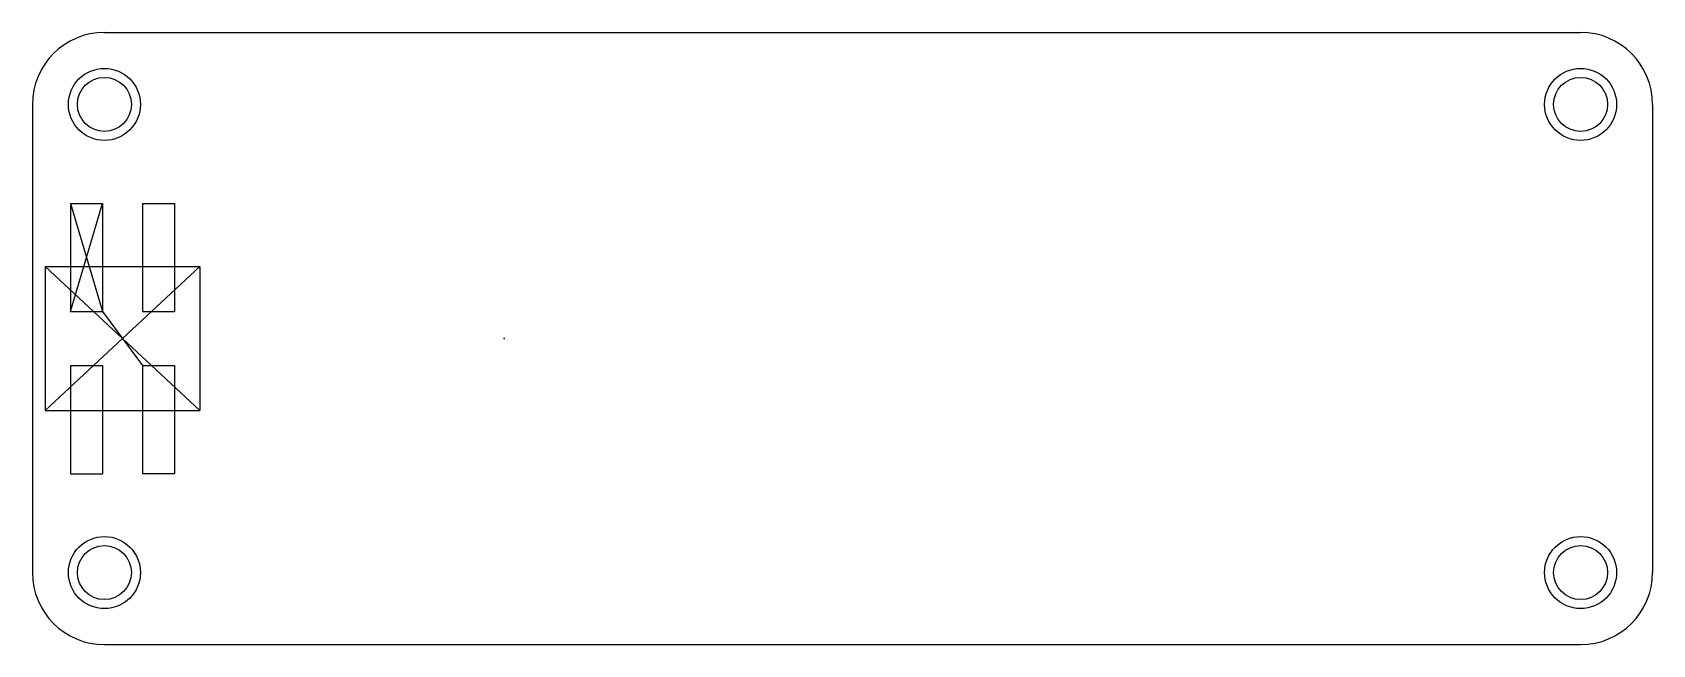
# Model space of a CAD drawing. Header units: millimetres. Extents: x 64 to 109, y 239.3 to 256.3.
import ezdxf

# ---------------------------------------------------------------- set-up
doc = ezdxf.new("R2010")
doc.units = ezdxf.units.MM
doc.header["$PDSIZE"] = -1
doc.linetypes.add('CENTERX2', pattern=[20.32, 12.7, -2.54, 2.54, -2.54])

msp = doc.modelspace()

# ---------------------------------------------------------------- linework, layer by layer
at = {"color": 7, "linetype": 'Continuous'}
for p, q in [((66.015, 256.306), (107.015, 256.306)), ((64.015, 254.306), (64.015, 241.306)), ((109.015, 254.306), (109.015, 241.306)), ((65.07, 251.552), (65.96, 251.552)), ((65.07, 251.552), (65.07, 248.552)), ((65.96, 251.552), (65.96, 248.552)), ((67.07, 251.559), (67.07, 248.559)), ((67.07, 251.559), (67.96, 251.559)), ((67.96, 251.559), (67.96, 248.559)), ((65.07, 248.552), (65.96, 248.552)), ((67.07, 248.559), (67.96, 248.559)), ((65.07, 247.052), (65.07, 244.052)), ((65.07, 247.052), (65.96, 247.052)), ((65.96, 247.052), (65.96, 244.052)), ((67.07, 247.059), (67.07, 244.059)), ((67.07, 247.059), (67.96, 247.059)), ((67.96, 247.059), (67.96, 244.059)), ((65.07, 244.052), (65.96, 244.052)), ((67.07, 244.059), (67.96, 244.059)), ((66.015, 239.306), (107.015, 239.306))]:
    msp.add_line(p, q, dxfattribs=at)
at = {"color": 7, "linetype": 'CENTERX2'}
for p, q in [((65.07, 251.552), (65.96, 248.552)), ((65.07, 248.552), (65.96, 251.552)), ((64.365, 249.806), (68.665, 249.806)), ((64.365, 249.806), (64.365, 245.806)), ((64.365, 249.806), (68.665, 245.806)), ((64.365, 245.806), (68.665, 249.806)), ((68.665, 249.806), (68.665, 245.806)), ((65.96, 248.552), (67.07, 247.059)), ((64.365, 245.806), (68.665, 245.806))]:
    msp.add_line(p, q, dxfattribs=at)
at = {"color": 7, "linetype": 'Continuous'}
for centre, radius in [((66.015, 254.306), 1), ((107.015, 254.306), 1), ((66.015, 254.306), 0.75), ((107.015, 254.306), 0.75), ((66.015, 241.306), 1), ((107.015, 241.306), 1), ((66.015, 241.306), 0.75), ((107.015, 241.306), 0.75)]:
    msp.add_circle(centre, radius, dxfattribs=at)
for centre, start, end in [((66.015, 254.306), 90, 180), ((107.015, 254.306), 0, 90), ((66.015, 241.306), 180, 270), ((107.015, 241.306), 270, 0)]:
    msp.add_arc(centre, 2, start, end, dxfattribs=at)
for p in [(65.515, 250.052), (66.515, 247.806), (77.115, 247.806)]:
    msp.add_point(p, dxfattribs=at)

doc.saveas('drawing.dxf')
